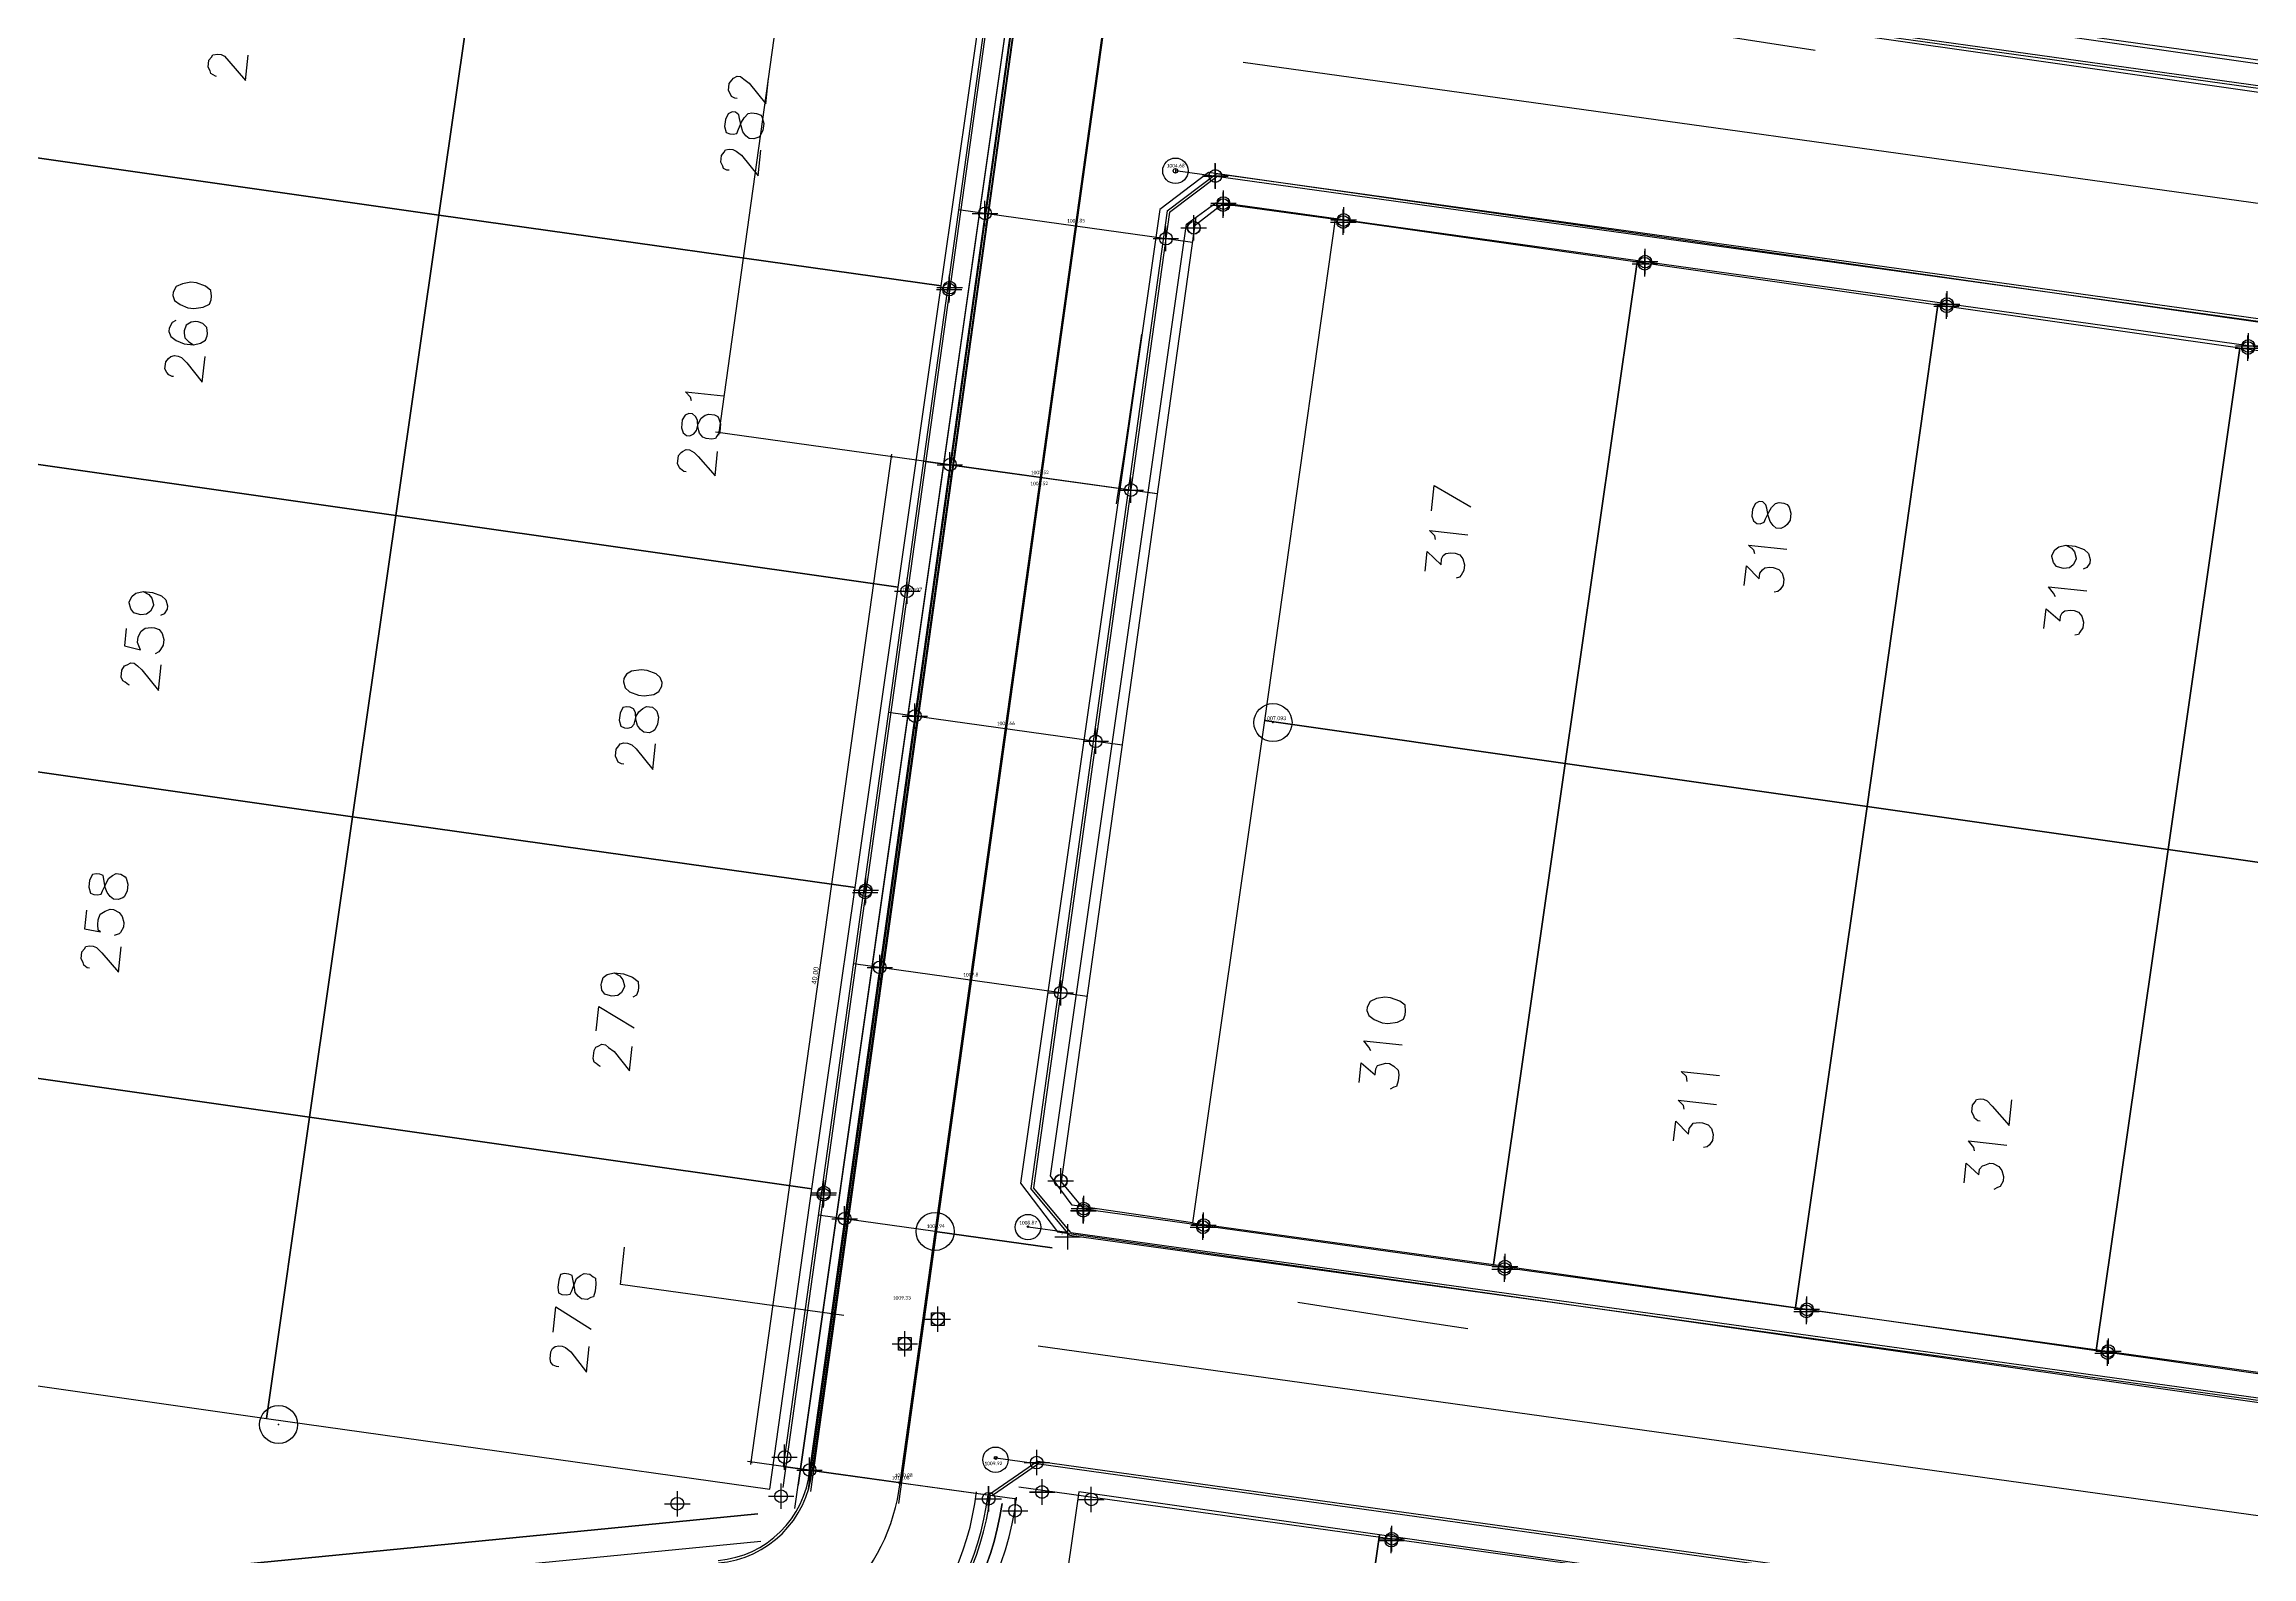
# Model space of a CAD drawing. Header units: metres. Extents: x -977055 to 805873, y -1033982 to 242021.
# Drawn here: x 1001.6 to 1088.6, y 860.8 to 920.4 of the extents above; entities that cross this region are included whole.
import ezdxf

# ---------------------------------------------------------------- set-up
doc = ezdxf.new("R2010")
doc.units = ezdxf.units.M
doc.header["$PDMODE"] = 32
doc.header["$PDSIZE"] = 1.5
for name, color, linetype in [('12-CONDICIONES EXISTENTES', 2, 'Continuous'), ('C-ROAD', 7, 'Continuous'), ('C-ROAD-CNTR-N', 92, 'Continuous'), ('C-ROAD-PROF-TEXT', 11, 'Continuous'), ('C-ROAD-STAN', 11, 'Continuous'), ('LOTE 243', 6, 'Continuous'), ('NIVEL BORDILLO', 6, 'Continuous'), ('V-NODE', 1, 'Continuous')]:
    doc.layers.add(name, color=color, linetype=linetype)
doc.layers.add('PDF2_area escolar', color=7, linetype='Continuous', true_color=0x989898)
doc.layers.add('PDF_Geometry', color=7, linetype='Continuous', true_color=0x797979)
doc.styles.add('CITY2', font='stylu.ttf', dxfattribs={"height": 0.2})
doc.styles.add('MtXpl_Calibri', font='calibri.ttf')
doc.styles.get("Standard").update_dxf_attribs({"font": 'arial.ttf'})
doc.dimstyles.new('COTAS2', dxfattribs={"dimtxt": 0.02, "dimasz": 0.1, "dimexe": 0.15, "dimexo": 0.08, "dimgap": 0.05, "dimtad": 1, "dimzin": 0, "dimdsep": 46, "dimtxsty": 'CITY2', "dimblk": 'ARCHTICK', "dimcen": 1, "dimdle": 0.1, "dimclrd": 1, "dimclre": 1, "dimclrt": 2, "dimadec": 0, "dimazin": 0, "dimtfac": 1, "dimtofl": 0, "dimtmove": 0, "dimatfit": 3, "dimldrblk": 'ARCHTICK', "dimfxl": 0.18, "dimtolj": 1, "dimtzin": 0, "dimarcsym": 0})

# ---------------------------------------------------------------- blocks, each defined once
blk = doc.blocks.new('base')
at = {"layer": 'PDF_Geometry', "lineweight": 25, "extrusion": (-0.000787417, 0.063364, 0.99799), "elevation": 0.026}
for points in [[(-314.355, -197.288), (-299.601, -195.681), (-292.744, -194.188), (-282.663, -192.111), (-274.476, -190.361), (-258.037, -185.154), (-248.029, -180.61), (-240.539, -177.71), (-228.643, -174.042), (-222.733, -172.714), (-217.384, -171.04), (-209.935, -169.248), (-202.16, -164.759), (-196.196, -160.284), (-195.073, -159.817), (-178.095, -157.457), (-154.298, -156.614), (-136.667, -154.611), (-124.436, -153.164), (-118.066, -151.474), (-100.79, -146.646), (-80.955, -140.967), (-73.385, -139.328), (-61.694, -135.822), (-40.504, -131.604), (-37.727, -130.872), (-17.661, -129.441), (1.311, -127.461), (21.092, -124.929), (41.006, -122.83), (47.376, -123.458), (63.592, -123.186), (81.402, -124.312), (85.639, -96.072), (88.705, -66.393), (92.811, -40.781), (97.16, -22.386), (100.596, -1.562), (102.483, 8.32), (109.691, 37.361), (117.528, 76.62), (126.217, 115.638), (131.513, 149.592), (134.682, 173.973), (136.916, 195.591), (139.956, 229.678), (141.558, 250.676), (142.614, 271.37), (143.252, 283.21), (147.066, 312.938), (152.58, 355.631), (153.554, 396.042), (150.869, 418.02), (151.777, 438.639), (150.959, 458.028), (151.777, 438.639), (150.869, 418.02), (153.554, 396.042), (152.58, 355.631), (147.066, 312.938), (143.252, 283.21), (142.614, 271.37), (141.558, 250.676), (139.956, 229.678), (136.916, 195.591), (134.682, 173.973), (131.513, 149.592), (126.217, 115.638), (117.528, 76.62), (109.691, 37.361), (102.483, 8.32), (100.596, -1.562), (97.16, -22.386), (92.811, -40.781), (88.705, -66.393), (85.639, -96.072), (81.402, -124.312), (63.592, -123.186), (47.376, -123.458), (41.006, -122.83), (21.092, -124.929), (1.311, -127.461), (-17.661, -129.441), (-37.727, -130.872), (-40.504, -131.604), (-61.694, -135.822), (-73.385, -139.328), (-80.955, -140.967), (-100.79, -146.646), (-118.066, -151.474), (-124.436, -153.164), (-136.667, -154.611), (-154.298, -156.614), (-178.095, -157.457), (-195.073, -159.817), (-196.196, -160.284), (-202.16, -164.759), (-209.935, -169.248), (-217.384, -171.04), (-222.733, -172.714), (-228.643, -174.042), (-240.539, -177.71), (-248.029, -180.61), (-258.037, -185.154), (-274.476, -190.361), (-282.663, -192.111), (-292.744, -194.188), (-299.601, -195.681), (-314.355, -197.288), (-312.178, -178.446), (-309.146, -157.898), (-306.876, -132.899), (-305.823, -118.002), (-298.643, -78.802), (-291.055, -45.077), (-282.252, -15.116), (-275.645, 10.473), (-270.319, 33.898), (-263.825, 63.164), (-258.15, 86.408), (-284.424, 123.888)], [(-255.13, 108.395), (-164.82, 94.361), (-163.424, 92.477), (-169.398, 54.06), (-171.282, 52.664), (-262.916, 66.857)], [(-146.68, 154.869), (-157.559, 84.583), (-156.209, 82.704), (-117.746, 76.726), (-115.862, 78.122), (-117.746, 76.726)], [(-146.524, 155.778), (-157.559, 84.583), (-157.277, 86.543), (-157.911, 86.666), (-158.199, 84.66), (-157.559, 84.583)], [(-180.755, 97.579), (-185.481, 98.38), (-187.436, 98.709)], [(-124.434, 98.955), (-124.389, 98.949), (-124.217, 98.836), (-124.182, 98.739), (-124.107, 98.591), (-124.14, 98.317), (-124.248, 98.191), (-124.305, 98.105), (-124.493, 98.081), (-124.63, 98.098), (-124.762, 98.16), (-124.923, 98.365), (-125.572, 99.138), (-125.693, 98.133)], [(-144.934, 100.08), (-144.842, 100.069), (-144.711, 100.007), (-144.676, 99.91), (-144.601, 99.762), (-144.634, 99.487), (-144.742, 99.361), (-144.799, 99.275), (-144.947, 99.201), (-145.084, 99.217), (-145.21, 99.325), (-145.422, 99.49), (-146.066, 100.309), (-146.187, 99.303)], [(-144.592, 102.914), (-144.501, 102.903), (-144.369, 102.841), (-144.335, 102.744), (-144.26, 102.596), (-144.293, 102.321), (-144.401, 102.195), (-144.458, 102.109), (-144.6, 102.08), (-144.737, 102.097), (-144.869, 102.159), (-145.081, 102.323), (-145.724, 103.143), (-145.845, 102.137)], [(-253.279, 117.214), (-163.472, 103.241), (-161.537, 104.677), (-155.57, 143.049), (-157.006, 144.984), (-245.635, 158.722)], [(-162.327, 144.698), (-157.595, 143.942), (-156.762, 142.775), (-162.579, 105.266), (-163.746, 104.433), (-168.437, 105.137)], [(-122.718, 108.579), (-122.57, 108.654), (-122.451, 108.871), (-122.435, 109.008), (-122.504, 109.202), (-122.716, 109.367), (-123.025, 109.497), (-123.391, 109.541), (-123.676, 109.483), (-123.875, 109.367), (-123.943, 109.19), (-123.954, 109.099), (-123.936, 108.865), (-123.77, 108.706), (-123.592, 108.638), (-123.501, 108.627), (-123.313, 108.65), (-123.113, 108.766), (-123.04, 108.989), (-123.029, 109.08), (-123.053, 109.268), (-123.219, 109.427), (-123.391, 109.541)], [(-160.76, 109.591), (-160.01, 114.277), (-159.676, 116.277)], [(-122.591, 110.789), (-122.546, 110.784), (-122.414, 110.722), (-122.334, 110.619), (-122.259, 110.471), (-122.292, 110.197), (-122.4, 110.071), (-122.502, 109.99), (-122.645, 109.961), (-122.782, 109.978), (-122.913, 110.04), (-123.12, 110.25), (-123.723, 111.018), (-123.844, 110.013)], [(-142.988, 111.995), (-142.959, 111.852), (-142.753, 111.642), (-144.261, 111.823)], [(-142.744, 114.794), (-142.652, 114.783), (-142.526, 114.675), (-142.486, 114.624), (-142.411, 114.476), (-142.45, 114.156), (-142.558, 114.03), (-142.609, 113.989), (-142.757, 113.914), (-142.894, 113.931), (-143.066, 114.044), (-143.232, 114.204), (-143.881, 114.977), (-143.997, 114.017)], [(-172.098, 116.707), (-172.219, 115.702), (-173.645, 116.569)], [(-172.24, 117.838), (-172.211, 117.695), (-172.004, 117.485), (-173.513, 117.666)], [(-184.812, 118.564), (-184.783, 118.421), (-184.576, 118.211), (-186.084, 118.393)], [(-197.077, 118.372), (-197.294, 118.491), (-197.415, 118.645), (-197.479, 118.884), (-197.473, 118.93), (-197.354, 119.148), (-197.201, 119.268), (-196.967, 119.286), (-196.921, 119.281), (-196.698, 119.208), (-196.577, 119.054), (-196.513, 118.814), (-196.519, 118.769), (-196.638, 118.551), (-196.792, 118.431), (-197.077, 118.372), (-197.442, 118.416), (-197.797, 118.552), (-197.963, 118.711), (-198.027, 118.95), (-198.011, 119.088), (-197.897, 119.259), (-197.749, 119.334)], [(-171.812, 119.084), (-171.905, 118.307), (-172.444, 118.836), (-172.472, 118.607), (-172.534, 118.476), (-172.637, 118.395), (-172.825, 118.372), (-173.008, 118.394), (-173.185, 118.461), (-173.306, 118.615), (-173.37, 118.855), (-173.342, 119.083), (-173.229, 119.255), (-173.172, 119.341), (-173.029, 119.37)], [(-184.383, 119.811), (-184.477, 119.034), (-184.97, 119.557), (-184.998, 119.328), (-185.106, 119.202), (-185.208, 119.122), (-185.397, 119.098), (-185.534, 119.115), (-185.757, 119.188), (-185.877, 119.341), (-185.941, 119.581), (-185.914, 119.81), (-185.8, 119.981), (-185.698, 120.062), (-185.555, 120.091)], [(-196.646, 120.407), (-196.571, 120.259), (-196.37, 120.003), (-197.879, 120.184)], [(-121.293, 119.258), (-121.51, 119.377), (-121.631, 119.53), (-121.695, 119.77), (-121.689, 119.816), (-121.57, 120.033), (-121.417, 120.154), (-121.183, 120.172), (-121.137, 120.167), (-120.914, 120.093), (-120.793, 119.94), (-120.729, 119.7), (-120.735, 119.654), (-120.854, 119.437), (-121.007, 119.316), (-121.293, 119.258), (-121.658, 119.302), (-122.013, 119.437), (-122.179, 119.597), (-122.243, 119.836), (-122.227, 119.973), (-122.113, 120.145), (-121.965, 120.22)], [(-196.172, 121.648), (-196.266, 120.871), (-196.81, 121.354), (-196.832, 121.171), (-196.895, 121.04), (-196.997, 120.959), (-197.231, 120.941), (-197.368, 120.958), (-197.545, 121.025), (-197.666, 121.179), (-197.73, 121.419), (-197.702, 121.647), (-197.589, 121.819), (-197.532, 121.905), (-197.39, 121.934)], [(-120.608, 120.706), (-120.526, 121.391), (-121.155, 121.56), (-121.12, 121.463), (-121.05, 121.269), (-121.078, 121.04), (-121.197, 120.823), (-121.351, 120.702), (-121.585, 120.684), (-121.722, 120.701), (-121.899, 120.768), (-122.02, 120.922), (-122.084, 121.162), (-122.056, 121.39), (-121.943, 121.562), (-121.886, 121.648), (-121.738, 121.723)], [(-120.71, 122.944), (-120.664, 122.938), (-120.538, 122.83), (-120.452, 122.774), (-120.377, 122.625), (-120.41, 122.351), (-120.523, 122.179), (-120.62, 122.145), (-120.768, 122.07), (-120.906, 122.086), (-121.032, 122.194), (-121.198, 122.353), (-121.841, 123.173), (-121.962, 122.167)], [(-140.151, 126.306), (-140.06, 126.295), (-139.928, 126.233), (-139.893, 126.136), (-139.819, 125.988), (-139.852, 125.714), (-139.96, 125.587), (-140.016, 125.502), (-140.159, 125.472), (-140.296, 125.489), (-140.473, 125.557), (-140.64, 125.716), (-141.283, 126.535), (-141.404, 125.53)], [(-118.899, 131.814), (-118.811, 132.546), (-119.445, 132.668), (-119.359, 132.612), (-119.341, 132.378), (-119.363, 132.195), (-119.436, 131.972), (-119.636, 131.857), (-119.83, 131.787), (-119.967, 131.804), (-120.184, 131.923), (-120.305, 132.076), (-120.369, 132.316), (-120.347, 132.499), (-120.228, 132.716), (-120.177, 132.756), (-119.983, 132.826)], [(-118.995, 134.098), (-118.903, 134.087), (-118.777, 133.979), (-118.743, 133.882), (-118.668, 133.734), (-118.701, 133.46), (-118.809, 133.334), (-118.865, 133.248), (-119.008, 133.218), (-119.145, 133.235), (-119.277, 133.297), (-119.483, 133.508), (-120.132, 134.281), (-120.253, 133.276)], [(-139.668, 134.548), (-139.886, 134.667), (-140.006, 134.821), (-140.07, 135.061), (-140.065, 135.106), (-139.946, 135.324), (-139.792, 135.444), (-139.558, 135.463), (-139.512, 135.457), (-139.289, 135.384), (-139.169, 135.23), (-139.151, 134.996), (-139.156, 134.95), (-139.229, 134.727), (-139.383, 134.607), (-139.668, 134.548), (-140.034, 134.592), (-140.389, 134.728), (-140.601, 134.893), (-140.619, 135.127), (-140.602, 135.264), (-140.535, 135.441), (-140.386, 135.516)], [(-138.93, 136.824), (-139.046, 135.865), (-140.426, 136.726)], [(-139.085, 138.234), (-139.039, 138.229), (-138.913, 138.121), (-138.827, 138.064), (-138.798, 137.921), (-138.837, 137.601), (-138.899, 137.47), (-138.996, 137.435), (-139.144, 137.36), (-139.281, 137.377), (-139.407, 137.485), (-139.619, 137.649), (-140.222, 138.418), (-140.338, 137.458)], [(-169.44, 137.996), (-169.365, 137.848), (-169.164, 137.592), (-170.673, 137.774)], [(-168.966, 139.237), (-169.06, 138.46), (-169.604, 138.943), (-169.632, 138.715), (-169.694, 138.583), (-169.791, 138.549), (-170.031, 138.485), (-170.168, 138.501), (-170.34, 138.615), (-170.506, 138.774), (-170.53, 138.962), (-170.502, 139.191), (-170.429, 139.414), (-170.332, 139.448), (-170.184, 139.523)], [(-181.889, 139.357), (-181.866, 139.169), (-181.659, 138.958), (-183.167, 139.14)], [(-181.757, 140.454), (-181.728, 140.311), (-181.521, 140.101), (-183.03, 140.283)], [(-193.415, 141.07), (-193.323, 141.059), (-193.197, 140.951), (-193.163, 140.854), (-193.088, 140.706), (-193.121, 140.432), (-193.229, 140.306), (-193.285, 140.22), (-193.428, 140.191), (-193.565, 140.207), (-193.697, 140.269), (-193.903, 140.48), (-194.552, 141.253), (-194.673, 140.248)], [(-181.329, 141.701), (-181.422, 140.924), (-181.916, 141.447), (-181.943, 141.218), (-182.051, 141.092), (-182.108, 141.006), (-182.342, 140.988), (-182.479, 141.005), (-182.702, 141.078), (-182.823, 141.231), (-182.887, 141.471), (-182.859, 141.7), (-182.746, 141.871), (-182.643, 141.952), (-182.501, 141.981)], [(-193.18, 142.247), (-193.151, 142.105), (-192.95, 141.849), (-194.458, 142.03)], [(-192.752, 143.494), (-192.845, 142.717), (-193.344, 143.195), (-193.372, 142.966), (-193.48, 142.84), (-193.577, 142.805), (-193.771, 142.736), (-193.908, 142.752), (-194.125, 142.871), (-194.246, 143.025), (-194.31, 143.265), (-194.288, 143.447), (-194.169, 143.665), (-194.072, 143.7), (-193.924, 143.775)], [(-148.552, 148.185), (-139.763, 146.848), (-139.939, 145.385)], [(-137.082, 148.704), (-137.203, 147.699), (-138.577, 148.606)], [(-166.441, 147.883), (-171.121, 148.678), (-173.121, 149.012)], [(-137.288, 150.074), (-137.196, 150.063), (-137.065, 150.001), (-136.984, 149.898), (-136.955, 149.756), (-136.988, 149.481), (-137.05, 149.35), (-137.153, 149.269), (-137.295, 149.24), (-137.433, 149.257), (-137.564, 149.319), (-137.776, 149.484), (-138.374, 150.298), (-138.495, 149.292)], [(-106.886, 160.323), (-145.165, 157.051)]]:
    blk.add_lwpolyline(points, dxfattribs=at)
for points in [[(-194.724, 97.871), (-206.604, 99.72), (-209.68, 79.965), (-197.8, 78.117)], [(-133.128, 104.547), (-134.976, 92.667), (-115.222, 89.591), (-113.373, 101.471)], [(-152.888, 107.577), (-154.731, 95.742), (-134.976, 92.667), (-133.128, 104.547)], [(-144.431, 101.179), (-144.494, 101.418), (-144.626, 101.48), (-144.763, 101.497), (-144.906, 101.468), (-144.974, 101.29), (-145.098, 101.027), (-145.211, 100.855), (-145.371, 100.689), (-145.513, 100.66), (-145.696, 100.682), (-145.873, 100.75), (-145.908, 100.847), (-145.972, 101.086), (-145.939, 101.36), (-145.82, 101.578), (-145.769, 101.618), (-145.575, 101.687), (-145.392, 101.665), (-145.266, 101.557), (-145.145, 101.404), (-145.081, 101.164), (-145.023, 100.879), (-144.994, 100.736), (-144.868, 100.628), (-144.731, 100.612), (-144.583, 100.687), (-144.464, 100.904)], [(-131.284, 116.381), (-133.128, 104.547), (-113.373, 101.471), (-111.53, 113.305)], [(-151.039, 119.457), (-152.888, 107.577), (-133.128, 104.547), (-131.284, 116.381)], [(-165.408, 124.897), (-177.242, 126.741), (-180.318, 106.986), (-168.437, 105.137)], [(-177.242, 126.741), (-189.122, 128.589), (-192.152, 108.829), (-180.318, 106.986)], [(-122.606, 107.591), (-122.675, 107.785), (-122.887, 107.95), (-123.196, 108.08), (-123.424, 108.107), (-123.801, 108.06), (-124.046, 107.951), (-124.114, 107.773), (-124.13, 107.636), (-124.112, 107.402), (-123.9, 107.237), (-123.546, 107.102), (-123.317, 107.074), (-122.986, 107.127), (-122.741, 107.237), (-122.622, 107.454)], [(-189.122, 128.589), (-200.956, 130.432), (-204.032, 110.678), (-192.152, 108.829)], [(-200.956, 130.432), (-212.837, 132.281), (-215.866, 112.521), (-204.032, 110.678)], [(-142.582, 113.059), (-142.651, 113.253), (-142.777, 113.36), (-142.915, 113.377), (-143.063, 113.302), (-143.171, 113.176), (-143.249, 112.907), (-143.368, 112.69), (-143.522, 112.569), (-143.665, 112.54), (-143.893, 112.567), (-144.025, 112.63), (-144.059, 112.727), (-144.129, 112.92), (-144.09, 113.24), (-143.977, 113.412), (-143.92, 113.498), (-143.777, 113.527), (-143.549, 113.5), (-143.417, 113.438), (-143.297, 113.284), (-143.233, 113.044), (-143.22, 112.765), (-143.145, 112.616), (-143.019, 112.509), (-142.882, 112.492), (-142.734, 112.567), (-142.62, 112.739)], [(-129.436, 128.261), (-131.284, 116.381), (-111.53, 113.305), (-109.681, 125.186)], [(-184.714, 117.068), (-184.783, 117.262), (-184.909, 117.37), (-185.046, 117.386), (-185.195, 117.312), (-185.257, 117.18), (-185.381, 116.917), (-185.495, 116.745), (-185.654, 116.579), (-185.796, 116.549), (-185.979, 116.571), (-186.111, 116.634), (-186.191, 116.736), (-186.255, 116.976), (-186.222, 117.25), (-186.109, 117.422), (-186.006, 117.502), (-185.858, 117.577), (-185.675, 117.555), (-185.549, 117.447), (-185.429, 117.293), (-185.365, 117.054), (-185.306, 116.769), (-185.277, 116.626), (-185.151, 116.518), (-185.014, 116.502), (-184.866, 116.576), (-184.747, 116.794)], [(-149.196, 131.291), (-151.039, 119.457), (-131.284, 116.381), (-129.436, 128.261)], [(-140.171, 123.063), (-140.235, 123.302), (-140.401, 123.461), (-140.756, 123.597), (-140.984, 123.624), (-141.361, 123.577), (-141.56, 123.462), (-141.679, 123.244), (-141.696, 123.107), (-141.627, 122.913), (-141.46, 122.754), (-141.106, 122.619), (-140.877, 122.591), (-140.5, 122.639), (-140.301, 122.754), (-140.188, 122.925)], [(-139.989, 124.571), (-140.053, 124.81), (-140.185, 124.873), (-140.322, 124.889), (-140.465, 124.86), (-140.572, 124.734), (-140.657, 124.419), (-140.77, 124.248), (-140.924, 124.127), (-141.072, 124.052), (-141.301, 124.08), (-141.427, 124.188), (-141.467, 124.239), (-141.531, 124.478), (-141.498, 124.753), (-141.379, 124.97), (-141.327, 125.01), (-141.179, 125.085), (-140.951, 125.058), (-140.825, 124.95), (-140.704, 124.796), (-140.64, 124.557), (-140.628, 124.277), (-140.553, 124.129), (-140.421, 124.066), (-140.284, 124.05), (-140.141, 124.079), (-140.022, 124.297)], [(-162.327, 144.698), (-174.166, 146.495), (-177.242, 126.741), (-165.408, 124.897)], [(-127.593, 140.096), (-129.436, 128.261), (-109.681, 125.186), (-107.838, 137.02)], [(-174.166, 146.495), (-186.047, 148.344), (-189.122, 128.589), (-177.242, 126.741)], [(-186.047, 148.344), (-197.881, 150.187), (-200.956, 130.432), (-189.122, 128.589)], [(-147.347, 143.171), (-149.196, 131.291), (-129.436, 128.261), (-127.593, 140.096)], [(-197.881, 150.187), (-209.761, 152.035), (-212.837, 132.281), (-200.956, 130.432)], [(-119.009, 130.9), (-119.073, 131.14), (-119.205, 131.202), (-119.342, 131.218), (-119.484, 131.189), (-119.547, 131.058), (-119.671, 130.794), (-119.79, 130.577), (-119.944, 130.456), (-120.092, 130.381), (-120.275, 130.403), (-120.446, 130.517), (-120.487, 130.568), (-120.55, 130.808), (-120.517, 131.082), (-120.398, 131.299), (-120.347, 131.34), (-120.153, 131.409), (-119.971, 131.387), (-119.844, 131.279), (-119.724, 131.125), (-119.654, 130.931), (-119.602, 130.601), (-119.572, 130.458), (-119.441, 130.396), (-119.304, 130.379), (-119.161, 130.408), (-119.042, 130.626)], [(-169.308, 136.404), (-169.377, 136.597), (-169.589, 136.762), (-169.898, 136.892), (-170.127, 136.92), (-170.503, 136.872), (-170.748, 136.763), (-170.816, 136.585), (-170.833, 136.448), (-170.814, 136.214), (-170.602, 136.049), (-170.248, 135.914), (-170.019, 135.886), (-169.688, 135.939), (-169.443, 136.049), (-169.324, 136.266)], [(-125.744, 151.976), (-127.593, 140.096), (-107.838, 137.02), (-105.99, 148.9)], [(-145.55, 155.011), (-147.347, 143.171), (-127.593, 140.096), (-125.744, 151.976)], [(-137.296, 146.922), (-137.315, 147.156), (-137.446, 147.218), (-137.629, 147.24), (-137.772, 147.211), (-137.834, 147.079), (-137.964, 146.77), (-138.032, 146.593), (-138.185, 146.473), (-138.333, 146.398), (-138.562, 146.425), (-138.688, 146.533), (-138.774, 146.59), (-138.792, 146.824), (-138.759, 147.098), (-138.686, 147.321), (-138.589, 147.356), (-138.441, 147.431), (-138.212, 147.403), (-138.086, 147.295), (-137.966, 147.142), (-137.942, 146.953), (-137.889, 146.622), (-137.86, 146.48), (-137.728, 146.417), (-137.545, 146.395), (-137.403, 146.425), (-137.33, 146.648)], [(-154.633, 175.071), (-166.467, 176.914), (-169.548, 157.114), (-157.714, 155.271)], [(-145.063, 155.972), (-106.784, 159.244)], [(-166.467, 176.914), (-178.353, 178.717), (-181.428, 158.963), (-169.548, 157.114)]]:
    blk.add_lwpolyline(points, close=True, dxfattribs=at)
blk.add_lwpolyline([(-143.883, 165.663, 0.347538), (-154.688, 155.69, -0.347538)], format="xyb", close=True, dxfattribs=at)
blk = doc.blocks.new('*U4030')
at = {"color": 0, "linetype": 'ByBlock', "lineweight": -2, "transparency": 16777216}
for p, q in [((-1, 0), (1, 0)), ((0, -1), (0, 1))]:
    blk.add_line(p, q, dxfattribs=at)
blk = doc.blocks.new('*U4045', base_point=(1047.753, 915.207, 1005.418))
at = {"layer": 'V-NODE', "color": 5, "lineweight": -2, "xscale": 0.5, "yscale": 0.5, "zscale": 0.5}
blk.add_blockref('*U4030', (1047.753, 915.207, 1005.418), dxfattribs=at)
blk = doc.blocks.new('*U4048', base_point=(1048.057, 914.06, 1005.386))
at = {"layer": 'V-NODE', "color": 5, "lineweight": -2, "xscale": 0.5, "yscale": 0.5, "zscale": 0.5}
blk.add_blockref('*U4030', (1048.057, 914.06, 1005.386), dxfattribs=at)
blk = doc.blocks.new('*U4051', base_point=(1046.901, 913.166, 1005.465))
at = {"layer": 'V-NODE', "color": 5, "lineweight": -2, "xscale": 0.5, "yscale": 0.5, "zscale": 0.5}
blk.add_blockref('*U4030', (1046.901, 913.166, 1005.465), dxfattribs=at)
blk = doc.blocks.new('*U4054', base_point=(1052.785, 913.394, 1005.537))
at = {"layer": 'V-NODE', "color": 5, "lineweight": -2, "xscale": 0.5, "yscale": 0.5, "zscale": 0.5}
blk.add_blockref('*U4030', (1052.785, 913.394, 1005.537), dxfattribs=at)
blk = doc.blocks.new('*U4057', base_point=(1047.258, 873.786, 1009.532))
at = {"layer": 'V-NODE', "color": 5, "lineweight": -2, "xscale": 0.5, "yscale": 0.5, "zscale": 0.5}
blk.add_blockref('*U4030', (1047.258, 873.786, 1009.532), dxfattribs=at)
blk = doc.blocks.new('*U4060', base_point=(1042.545, 874.442, 1009.504))
at = {"layer": 'V-NODE', "color": 5, "lineweight": -2, "xscale": 0.5, "yscale": 0.5, "zscale": 0.5}
blk.add_blockref('*U4030', (1042.545, 874.442, 1009.504), dxfattribs=at)
blk = doc.blocks.new('*U4063', base_point=(1041.927, 873.407, 1009.596))
at = {"layer": 'V-NODE', "color": 5, "lineweight": -2, "xscale": 0.5, "yscale": 0.5, "zscale": 0.5}
blk.add_blockref('*U4030', (1041.927, 873.407, 1009.596), dxfattribs=at)
blk = doc.blocks.new('*U4066', base_point=(1041.66, 875.609, 1009.384))
at = {"layer": 'V-NODE', "color": 5, "lineweight": -2, "xscale": 0.5, "yscale": 0.5, "zscale": 0.5}
blk.add_blockref('*U4030', (1041.66, 875.609, 1009.384), dxfattribs=at)
blk = doc.blocks.new('*U4069', base_point=(1030.638, 863.185, 1011.203))
at = {"layer": 'V-NODE', "color": 5, "lineweight": -2, "xscale": 0.5, "yscale": 0.5, "zscale": 0.5}
blk.add_blockref('*U4030', (1030.638, 863.185, 1011.203), dxfattribs=at)
blk = doc.blocks.new('*U4072', base_point=(1030.773, 864.724, 1010.566))
at = {"layer": 'V-NODE', "color": 5, "lineweight": -2, "xscale": 0.5, "yscale": 0.5, "zscale": 0.5}
blk.add_blockref('*U4030', (1030.773, 864.724, 1010.566), dxfattribs=at)
blk = doc.blocks.new('*U4075', base_point=(1032.307, 875.066, 1009.573))
at = {"layer": 'V-NODE', "color": 5, "lineweight": -2, "xscale": 0.5, "yscale": 0.5, "zscale": 0.5}
blk.add_blockref('*U4030', (1032.307, 875.066, 1009.573), dxfattribs=at)
blk = doc.blocks.new('*U4078', base_point=(1033.946, 886.98, 1007.905))
at = {"layer": 'V-NODE', "color": 5, "lineweight": -2, "xscale": 0.5, "yscale": 0.5, "zscale": 0.5}
blk.add_blockref('*U4030', (1033.946, 886.98, 1007.905), dxfattribs=at)
blk = doc.blocks.new('*U4081', base_point=(1035.604, 898.848, 1006.598))
at = {"layer": 'V-NODE', "color": 5, "lineweight": -2, "xscale": 0.5, "yscale": 0.5, "zscale": 0.5}
blk.add_blockref('*U4030', (1035.604, 898.848, 1006.598), dxfattribs=at)
blk = doc.blocks.new('*U4084', base_point=(1037.256, 910.732, 1005.7))
at = {"layer": 'V-NODE', "color": 5, "lineweight": -2, "xscale": 0.5, "yscale": 0.5, "zscale": 0.5}
blk.add_blockref('*U4030', (1037.256, 910.732, 1005.7), dxfattribs=at)
blk = doc.blocks.new('*U4141', base_point=(1047.744, 915.213, 1005.417))
at = {"layer": 'V-NODE', "color": 5, "lineweight": -2, "xscale": 0.5, "yscale": 0.5, "zscale": 0.5}
blk.add_blockref('*U4030', (1047.744, 915.213, 1005.417), dxfattribs=at)
blk = doc.blocks.new('*U4144', base_point=(1048.054, 914.062, 1005.387))
at = {"layer": 'V-NODE', "color": 5, "lineweight": -2, "xscale": 0.5, "yscale": 0.5, "zscale": 0.5}
blk.add_blockref('*U4030', (1048.054, 914.062, 1005.387), dxfattribs=at)
blk = doc.blocks.new('*U4147', base_point=(1046.894, 913.17, 1005.467))
at = {"layer": 'V-NODE', "color": 5, "lineweight": -2, "xscale": 0.5, "yscale": 0.5, "zscale": 0.5}
blk.add_blockref('*U4030', (1046.894, 913.17, 1005.467), dxfattribs=at)
blk = doc.blocks.new('*U4150', base_point=(1041.653, 875.613, 1009.386))
at = {"layer": 'V-NODE', "color": 5, "lineweight": -2, "xscale": 0.5, "yscale": 0.5, "zscale": 0.5}
blk.add_blockref('*U4030', (1041.653, 875.613, 1009.386), dxfattribs=at)
blk = doc.blocks.new('*U4153', base_point=(1042.548, 874.437, 1009.505))
at = {"layer": 'V-NODE', "color": 5, "lineweight": -2, "xscale": 0.5, "yscale": 0.5, "zscale": 0.5}
blk.add_blockref('*U4030', (1042.548, 874.437, 1009.505), dxfattribs=at)
blk = doc.blocks.new('*U4156', base_point=(1041.932, 873.409, 1009.592))
at = {"layer": 'V-NODE', "color": 5, "lineweight": -2, "xscale": 0.5, "yscale": 0.5, "zscale": 0.5}
blk.add_blockref('*U4030', (1041.932, 873.409, 1009.592), dxfattribs=at)
blk = doc.blocks.new('*U4159', base_point=(1038.815, 863.082, 1010.623))
at = {"layer": 'V-NODE', "color": 5, "lineweight": -2, "xscale": 0.5, "yscale": 0.5, "zscale": 0.5}
blk.add_blockref('*U4030', (1038.815, 863.082, 1010.623), dxfattribs=at)
blk = doc.blocks.new('_ArchTick')
at = {"color": 0, "linetype": 'ByBlock', "const_width": 0.15}
blk.add_lwpolyline([(-0.5, -0.5), (0.5, 0.5)], dxfattribs=at)
blk = doc.blocks.new('*D4183')
at = {"layer": '12-CONDICIONES EXISTENTES', "color": 1, "lineweight": -2, "transparency": 16777216}
blk.add_line((1029.445, 864.435), (1035.003, 904.249), dxfattribs=at)
at = {"layer": '12-CONDICIONES EXISTENTES', "color": 1, "linetype": 'Continuous', "lineweight": -2, "transparency": 16777216}
for p, q in [((1040.777, 903.342), (1034.841, 904.171)), ((1035.246, 863.726), (1029.31, 864.555))]:
    blk.add_line(p, q, dxfattribs=at)
at = {"layer": 'Defpoints', "color": 0, "transparency": 16777216}
for p in [(1034.989, 904.15), (1040.856, 903.331, 996.877), (1035.326, 863.715, 996.877)]:
    blk.add_point(p, dxfattribs=at)
at = {"layer": '12-CONDICIONES EXISTENTES', "color": 1, "lineweight": -2, "transparency": 16777216, "xscale": 0.1, "yscale": 0.1, "zscale": 0.1}
for p, rotation in [((1034.989, 904.15), 82.05294046129835), ((1029.459, 864.534), 262.0529404612984)]:
    blk.add_blockref('_ArchTick', p, dxfattribs=dict(at, rotation=rotation))
at = {"layer": '12-CONDICIONES EXISTENTES', "color": 2, "transparency": 16777216, "insert": (1031.978, 883.701), "char_height": 0.2, "attachment_point": 5, "rotation": 82.05294, "style": 'CITY2'}
blk.add_mtext('\\A1;40.00', dxfattribs=at)
blk = doc.blocks.new('*D4184')
at = {"layer": '12-CONDICIONES EXISTENTES', "color": 1, "lineweight": -2, "transparency": 16777216}
blk.add_line((1028.179, 905), (1036.502, 964.622), dxfattribs=at)
at = {"layer": '12-CONDICIONES EXISTENTES', "color": 1, "linetype": 'Continuous', "lineweight": -2, "transparency": 16777216}
for p, q in [((1049.072, 962.766), (1036.34, 964.543)), ((1040.777, 903.342), (1028.045, 905.12))]:
    blk.add_line(p, q, dxfattribs=at)
at = {"layer": 'Defpoints', "color": 0, "transparency": 16777216}
for p in [(1036.489, 964.523), (1049.151, 962.755, 996.877), (1040.856, 903.331, 0.003)]:
    blk.add_point(p, dxfattribs=at)
at = {"layer": '12-CONDICIONES EXISTENTES', "color": 1, "lineweight": -2, "transparency": 16777216, "xscale": 0.1, "yscale": 0.1, "zscale": 0.1}
for p, rotation in [((1036.489, 964.523), 82.05294046129832), ((1028.193, 905.099), 262.0529404612984)]:
    blk.add_blockref('_ArchTick', p, dxfattribs=dict(at, rotation=rotation))
at = {"layer": '12-CONDICIONES EXISTENTES', "color": 2, "transparency": 16777216, "insert": (1031.432, 929.414), "char_height": 0.2, "attachment_point": 5, "rotation": 82.05294, "style": 'CITY2'}
blk.add_mtext('\\A1;60.00', dxfattribs=at)
blk = doc.blocks.new('*U4787')
at = {"color": 0, "linetype": 'ByBlock', "lineweight": -2, "transparency": 16777216}
for p, q in [((-1, 0), (1, 0)), ((0, -1), (0, 1))]:
    blk.add_line(p, q, dxfattribs=at)
blk.add_lwpolyline([(-0.5, -0.5), (-0.5, 0.5), (0.5, 0.5), (0.5, -0.5)], close=True, dxfattribs=at)
blk.add_circle((0, 0), 0.5, dxfattribs=at)
blk = doc.blocks.new('*U4802', base_point=(1035.507, 869.191, 1007.44))
at = {"layer": 'V-NODE', "color": 3, "lineweight": -2, "xscale": 0.5, "yscale": 0.5, "zscale": 0.5}
blk.add_blockref('*U4787', (1035.507, 869.191, 1007.44), dxfattribs=at)
blk = doc.blocks.new('*U4817', base_point=(1036.809, 870.164, 1006.86))
at = {"layer": 'V-NODE', "color": 3, "lineweight": -2, "xscale": 0.5, "yscale": 0.5, "zscale": 0.5}
blk.add_blockref('*U4787', (1036.809, 870.164, 1006.86), dxfattribs=at)
blk = doc.blocks.new('*U4845')
at = {"color": 0, "linetype": 'ByBlock', "lineweight": -2, "transparency": 16777216}
for p, q in [((-1, 0), (1, 0)), ((0, -1), (0, 1))]:
    blk.add_line(p, q, dxfattribs=at)
blk.add_circle((0, 0), 0.5, dxfattribs=at)
blk = doc.blocks.new('*U4848', base_point=(1037.278, 910.812, 1005.727))
at = {"layer": 'V-NODE', "color": 2, "lineweight": -2, "xscale": 0.5, "yscale": 0.5, "zscale": 0.5}
blk.add_blockref('*U4845', (1037.278, 910.812, 1005.727), dxfattribs=at)
blk = doc.blocks.new('*U4851', base_point=(1033.973, 887.06, 1007.934))
at = {"layer": 'V-NODE', "color": 2, "lineweight": -2, "xscale": 0.5, "yscale": 0.5, "zscale": 0.5}
blk.add_blockref('*U4845', (1033.973, 887.06, 1007.934), dxfattribs=at)
blk = doc.blocks.new('*U4854', base_point=(1032.322, 875.144, 1009.601))
at = {"layer": 'V-NODE', "color": 2, "lineweight": -2, "xscale": 0.5, "yscale": 0.5, "zscale": 0.5}
blk.add_blockref('*U4845', (1032.322, 875.144, 1009.601), dxfattribs=at)
blk = doc.blocks.new('*U4958')
at = {"color": 0, "linetype": 'ByBlock', "lineweight": -2, "transparency": 16777216}
for p, q in [((-1, 0), (1, 0)), ((0, -1), (0, 1))]:
    blk.add_line(p, q, dxfattribs=at)
blk.add_circle((0, 0), 0.5, dxfattribs=at)
blk = doc.blocks.new('*U5270', base_point=(1042.861, 863.057, 1010.509))
at = {"layer": 'V-NODE', "color": 2, "lineweight": -2, "xscale": 0.5, "yscale": 0.5, "zscale": 0.5}
blk.add_blockref('*U4958', (1042.861, 863.057, 1010.509), dxfattribs=at)
blk = doc.blocks.new('*U5271', base_point=(1030.638, 863.185, 1011.203))
at = {"layer": 'V-NODE', "color": 2, "lineweight": -2, "xscale": 0.5, "yscale": 0.5, "zscale": 0.5}
blk.add_blockref('*U4958', (1030.638, 863.185, 1011.203), dxfattribs=at)
blk = doc.blocks.new('*U5272', base_point=(1039.859, 862.61, 1010.829))
at = {"layer": 'V-NODE', "color": 2, "lineweight": -2, "xscale": 0.5, "yscale": 0.5, "zscale": 0.5}
blk.add_blockref('*U4958', (1039.859, 862.61, 1010.829), dxfattribs=at)
blk = doc.blocks.new('*U4955')
at = {"color": 0, "linetype": 'ByBlock', "lineweight": -2, "transparency": 16777216}
for p, q in [((-1, 0), (1, 0)), ((0, -1), (0, 1))]:
    blk.add_line(p, q, dxfattribs=at)
blk = doc.blocks.new('*U5273')
at = {"layer": 'C-ROAD-CNTR-N', "color": 92, "linetype": 'Continuous', "lineweight": -3}
blk.add_line((1035.324, 863.717), (1074.019, 1140.909), dxfattribs=at)
at = {"layer": 'C-ROAD-STAN', "color": 11, "linetype": 'Continuous', "lineweight": -3}
blk.add_circle((1035.324, 863.717), 0.05, dxfattribs=at)
blk = doc.blocks.new('*U5276', base_point=(1026.547, 862.886, 1011.771))
at = {"layer": 'V-NODE', "color": 2, "lineweight": -2, "xscale": 0.5, "yscale": 0.5, "zscale": 0.5}
blk.add_blockref('*U4958', (1026.547, 862.886, 1011.771), dxfattribs=at)

msp = doc.modelspace()

# ---------------------------------------------------------------- linework, layer by layer
at = {"color": 1, "elevation": 999.808}
for points in [[(1052.21382, 1018.02826), (1030.70458, 863.52595)], [(1053.20427, 1017.89037), (1031.69503, 863.38806)], [(1053.30331, 1017.87658), (1031.79407, 863.37428)], [(1056.76988, 1017.39398), (1035.26064, 862.89167)]]:
    msp.add_lwpolyline(points, dxfattribs=at)
for centre in [(1046.17528, 915.41417, 1007.297), (1040.3646, 873.78806, -0.994), (1039.08489, 864.621, 1009.505)]:
    msp.add_circle(centre, 0.50164)
at = {"layer": '12-CONDICIONES EXISTENTES', "color": 1}
for p, q in [((1036.22826, 903.97648), (1045.43959, 902.69532)), ((1030.71789, 864.35785), (1039.92922, 863.07669))]:
    msp.add_line(p, q, dxfattribs=at)
at = {"layer": '12-CONDICIONES EXISTENTES', "color": 1, "elevation": 996.877}
for points in [[(1046.8438, 912.59219), (1037.63311, 913.87799)], [(1045.46122, 902.68822), (1036.25053, 903.97402)], [(1044.07864, 892.78426), (1034.86795, 894.07006)], [(1042.69606, 882.8803), (1033.48537, 884.1661)], [(1041.31348, 872.97634), (1032.10279, 874.26214)], [(1036.70813, 873.61924), (1041.31348, 872.97634)], [(1030.71989, 864.35585), (1039.93122, 863.07469)]]:
    msp.add_lwpolyline(points, dxfattribs=at)
at = {"layer": '12-CONDICIONES EXISTENTES', "color": 1}
for p in [(1050.019, 893.67, 1007.093), (1036.70813, 873.61924, 996.877), (1010.832, 866.009)]:
    msp.add_point(p, dxfattribs=at)
at = {"layer": 'C-ROAD-CNTR-N', "color": 92, "linetype": 'Continuous', "lineweight": -3}
for p, q in [((1074.99809, 1147.92141), (1035.32355, 863.71727)), ((1052.03266, 1017.04386), (1030.71789, 864.35785)), ((1052.98262, 1016.25428), (1031.75788, 864.21321)), ((1053.088, 1016.28591), (1031.85692, 864.19938)), ((1046.18764, 915.50268), (1046.16293, 915.32566)), ((1045.85402, 913.83613), (1040.47565, 875.3088)), ((1045.94733, 913.78127), (1040.5808, 875.33872)), ((1046.97985, 913.58313), (1041.67549, 875.58593)), ((1040.37166, 873.84053), (1040.36191, 873.77071)), ((1040.27181, 873.1253), (1040.2718, 873.12523)), ((1039.10262, 864.7499), (1039.08684, 864.63688))]:
    msp.add_line(p, q, dxfattribs=at)
at = {"layer": 'LOTE 243'}
for centre, radius, start, end in [((1027.82959, 864.59118, -16.454), 3.94861, 274.7569417, 354.4778908), ((1027.82985, 864.59082, 2010.208), 4.04823, 274.7621701, 354.42341), ((1027.82727, 864.59174, -16.454), 7.54934, 274.9381927, 353.3330068), ((1027.82782, 864.59052, -2010.202), 11.04807, 274.9874339, 352.9428498), ((1027.82783, 864.5905, -16.454), 11.14804, 274.9857215, 352.9349789), ((1027.8005, 864.6503, 2010.208), 12.21001, 275.1009848, 352.9411688)]:
    msp.add_arc(centre, radius, start, end, dxfattribs=at)
at = {"layer": 'NIVEL BORDILLO', "color": 2}
for p, q in [((1139.45769, 912.72488, 1007.297), (1049.28139, 925.2801, 1007.297)), ((1139.42402, 911.71992, 1007.297), (1047.44726, 924.52581, 1007.297)), ((1139.41023, 911.62087, 1007.297), (1049.02665, 924.20495, 1007.297)), ((1138.57687, 907.1935, 1007.297), (1048.84024, 919.6875, 1007.297)), ((1045.85402, 913.83613, 1007.297), (1047.78232, 915.29139, 1007.297)), ((1137.73257, 902.66668, 1007.297), (1046.17528, 915.41417, 1007.297)), ((1137.74636, 902.76572, 1007.297), (1047.78232, 915.29139, 1007.297)), ((1045.9459, 913.78019, 1007.297), (1047.80952, 915.18663, 1007.297)), ((1046.908, 913.249, 1005.496), (1048.068, 914.141, 1005.416)), ((1137.631, 901.67117, 1007.297), (1048.068, 914.141, 1007.297)), ((1041.99717, 873.47728, 1009.535), (1040.47565, 875.3088, 1009.535)), ((1042.04933, 873.57099, 1009.535), (1040.5808, 875.33872, 1009.535)), ((1042.57091, 874.50807, 1009.535), (1041.67549, 875.58593, 1009.535)), ((1042.57091, 874.50807, 1010.499), (1131.789, 862.09821, 1010.499)), ((1040.3667, 873.80504, 1010.499), (1041.90234, 873.59144, 1010.499)), ((1041.70309, 873.51819, 1010.499), (1041.70685, 873.51766, 1010.499)), ((1041.927, 873.48704, 1010.499), (1041.932, 873.48635, 1010.499)), ((1041.99717, 873.47728, 1010.499), (1131.45239, 861.03444, 1010.499)), ((1042.04933, 873.57099, 1010.499), (1131.4865, 861.13066, 1010.499)), ((1042.05556, 873.407, 1009.535), (1042.0539, 873.409, 1009.535)), ((1040.7707, 869.10456, 1010.499), (1129.91752, 856.70461, 1010.499)), ((1031.7579, 864.2132, 1010.08), (1038.96315, 863.21134, 1010.08)), ((1040.75725, 864.5631, 1009.535), (1038.815, 863.23099, 1009.535)), ((1040.78185, 864.45872, 1009.535), (1038.9628, 863.21111, 1009.535)), ((1039.09473, 864.69339, 1010.499), (1128.34854, 852.27856, 1010.499)), ((1040.47925, 864.60177, 1010.499), (1040.48689, 864.60071, 1010.499)), ((1040.75725, 864.5631, 1010.499), (1128.38265, 852.37478, 1010.499)), ((1039.99919, 863.55796, 1010.499), (1129.14601, 851.15801, 1010.499))]:
    msp.add_line(p, q, dxfattribs=at)
for centre, radius in [((1046.17528, 915.41417, 1007.297), 0.08937), ((1040.3667, 873.80504, 1010.499), 0.03466), ((1039.09473, 864.69339, 1010.499), 0.05706)]:
    msp.add_circle(centre, radius, dxfattribs=at)
at = {"layer": 'PDF_Geometry', "lineweight": 25, "extrusion": (-0.000787417, 0.063364, 0.99799)}
msp.add_arc((-1038.32004, -786.11123, 1060.76006), 10.74992, 94.3804182, 172.6795413, dxfattribs=at)

# ---------------------------------------------------------------- block references
at = {"layer": 'C-ROAD', "color": 7, "linetype": 'Continuous', "lineweight": -3}
msp.add_blockref('*U5273', (0, 0), dxfattribs=at)
at = {"layer": 'PDF2_area escolar'}
msp.add_blockref('base', (882.736, 1016.336, 999.038), dxfattribs=at)
at = {"layer": 'V-NODE', "color": 2, "lineweight": -2, "xscale": 0.5, "yscale": 0.5, "zscale": 0.5}
for p in [(1047.744, 915.213, 1005.417), (1047.753, 915.207, 1005.418), (1048.054, 914.062, 1005.387), (1048.057, 914.06, 1005.386), (1048.068, 914.141, 1005.416), (1038.6708, 913.733, 1004.85167), (1046.894, 913.17, 1005.467), (1046.901, 913.166, 1005.465), (1052.785, 913.394, 1005.537), (1052.805, 913.475, 1005.561), (1045.8021, 912.7412, 1004.85167), (1064.669, 911.752, 1005.638), (1064.686, 911.835, 1005.666), (1037.256, 910.732, 1005.7), (1076.563, 910.076, 1005.659), (1076.583, 910.164, 1005.677), (1088.441, 908.427, 1005.651), (1088.455, 908.513, 1005.665), (1037.2882, 903.8291, 1005.52), (1044.4191, 902.8336, 1005.52), (1035.604, 898.848, 1006.598), (1035.9056, 893.9251, 1006.66), (1043.037, 892.9332, 1006.66), (1033.946, 886.98, 1007.905), (1034.523, 884.0211, 1007.8), (1041.6539, 883.0257, 1007.8), (1041.653, 875.613, 1009.386), (1041.66, 875.609, 1009.384), (1032.307, 875.066, 1009.573), (1033.1405, 874.1172, 1008.94), (1042.545, 874.442, 1009.504), (1042.548, 874.437, 1009.505), (1042.561, 874.52, 1009.535), (1047.282, 873.868, 1009.545), (1047.258, 873.786, 1009.532), (1059.142, 872.137, 1009.463), (1059.163, 872.232, 1009.482), (1071.041, 870.468, 1009.276), (1071.062, 870.549, 1009.295), (1082.905, 868.822, 1009.227), (1082.941, 868.904, 1009.228), (1030.773, 864.724, 1010.566), (1040.711, 864.508, 1010.57), (1031.7579, 864.2132, 1010.08), (1038.815, 863.082, 1010.623), (1040.919, 863.349, 1010.579), (1040.922, 863.353, 1010.575), (1054.681, 861.434, 1010.481), (1054.703, 861.511, 1010.499)]:
    msp.add_blockref('*U4958', p, dxfattribs=at)
at = {"layer": 'V-NODE'}
for name, p in [('*U4141', (1047.746, 915.211, 1005.42)), ('*U4045', (1047.755, 915.205, 1005.421)), ('*U4144', (1048.056, 914.06, 1005.39)), ('*U4048', (1048.059, 914.058, 1005.389)), ('*U4147', (1046.896, 913.168, 1005.47)), ('*U4051', (1046.903, 913.164, 1005.468)), ('*U4054', (1052.787, 913.392, 1005.54)), ('*U4084', (1037.258, 910.73, 1005.703)), ('*U4848', (1037.278, 910.812, 1005.725)), ('*U4081', (1035.606, 898.846, 1006.601)), ('*U4078', (1033.948, 886.978, 1007.908)), ('*U4851', (1033.973, 887.06, 1007.932)), ('*U4150', (1041.655, 875.611, 1009.389)), ('*U4066', (1041.662, 875.607, 1009.387)), ('*U4075', (1032.309, 875.064, 1009.576)), ('*U4854', (1032.322, 875.144, 1009.599)), ('*U4060', (1042.547, 874.44, 1009.507)), ('*U4153', (1042.55, 874.435, 1009.508)), ('*U4063', (1041.929, 873.405, 1009.599)), ('*U4156', (1041.934, 873.407, 1009.595)), ('*U4057', (1047.26, 873.784, 1009.535)), ('*U4817', (1036.809, 870.164, 1006.858)), ('*U4802', (1035.507, 869.191, 1007.438)), ('*U4072', (1030.775, 864.722, 1010.569)), ('*U4069', (1030.64, 863.183, 1011.206)), ('*U4159', (1038.817, 863.08, 1010.626))]:
    msp.add_blockref(name, p, dxfattribs=at)
at = {"layer": 'V-NODE', "color": 2}
for name, p in [('*U5276', (1026.547, 862.886, 1011.771)), ('*U5271', (1030.638, 863.185, 1011.203)), ('*U5272', (1039.859, 862.61, 1010.829)), ('*U5270', (1042.861, 863.057, 1010.509))]:
    msp.add_blockref(name, p, dxfattribs=at)
at = {"layer": 'V-NODE', "color": 5, "lineweight": -2, "xscale": 0.5, "yscale": 0.5, "zscale": 0.5}
msp.add_blockref('*U4955', (1042.861, 863.057, 1010.509), dxfattribs=at)

# ---------------------------------------------------------------- texts
at = {"layer": 'C-ROAD-PROF-TEXT', "color": 2, "style": 'MtXpl_Calibri'}
for s, p in [('1004.68', (1045.83207, 915.54339)), ('1008.87', (1040.01776, 873.88901)), ('1009.33', (1035.0404, 870.92975, 1009.505)), ('1009.92', (1038.64867, 864.40465, 1009.505))]:
    msp.add_text(s, height=0.1375, rotation=0.5711077, dxfattribs=at).set_placement(p)
at = {"layer": 'C-ROAD-PROF-TEXT', "style": 'MtXpl_Calibri'}
for s, p in [('1005.52', (1040.4795, 903.45353)), ('1010.08', (1035.11403, 863.93982, 0.003))]:
    msp.add_text(s, height=0.1375, rotation=0.5711077, dxfattribs=at).set_placement(p)
at = {"layer": 'C-ROAD-PROF-TEXT', "color": 11, "linetype": 'Continuous', "lineweight": -3, "char_height": 0.15, "attachment_point": 8, "rotation": 0.5711077}
for s, insert in [('{\\fCalibri|b0|i0|c0|p34;\\H0.91667x;\\C256;1004.85}', (1042.2578, 913.37574, 1013.334)), ('{\\fCalibri|b0|i0|c0|p34;\\H0.91667x;\\C256;1005.52}', (1040.80614, 903.02164)), ('{\\C2;1006.597}', (1035.75901, 898.82474, 3017.06512)), ('{\\fCalibri|b0|i0|c0|p34;\\H0.91667x;\\C256;1006.66}', (1039.49264, 893.56782, 1013.334)), ('{\\C2;1007.093}', (1050.1017, 893.76037, 3017.06512)), ('{\\fCalibri|b0|i0|c0|p34;\\H0.91667x;\\C256;1007.8}', (1038.11034, 883.66382, 1013.334)), ('{\\fCalibri|b0|i0|c0|p34;\\H0.91667x;\\C256;1008.94}', (1036.72776, 873.75985, 1013.334)), ('{\\fCalibri|b0|i0|c0|p34;\\H0.91667x;\\C256;1010.08}', (1035.34333, 863.84264, 0.003))]:
    msp.add_mtext(s, dxfattribs=dict(at, insert=insert))

# ---------------------------------------------------------------- dimensions: what is measured, and where the dimension line sits
at = {"layer": '12-CONDICIONES EXISTENTES', "color": 1}
for base, p1, p2, picture, middle in [((1036.48863, 964.5226), (1040.85587, 903.33112, 0.003), (1049.15136, 962.7549, 996.877), '*D4184', (1031.58456, 929.39285)), ((1034.98925, 904.1501), (1035.32555, 863.71527, 996.877), (1040.85587, 903.33112, 996.877), '*D4183', (1032.13165, 883.67993))]:
    dim = msp.add_linear_dim(base=base, p1=p1, p2=p2, angle=82.0529405, dimstyle='COTAS2', dxfattribs=at)
    dim.commit()
    dim.dimension.update_dxf_attribs({"geometry": picture, "text_midpoint": middle, "dimtype": 161})

doc.saveas('drawing.dxf')
